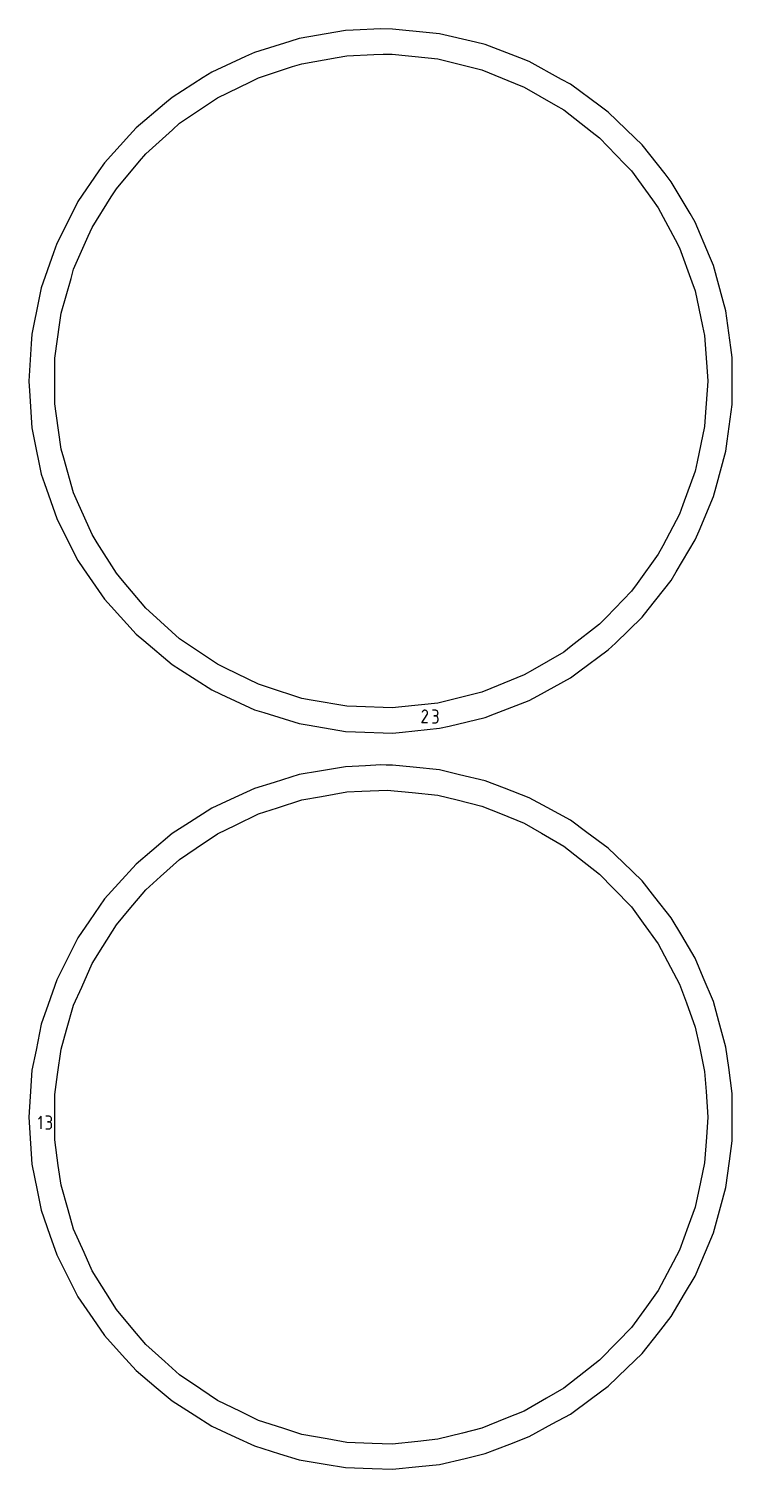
# Model space of a CAD drawing. Extents: x 0 to 800, y 0 to 1000.
# Drawn here: x 152.9 to 222.8, y 79.8 to 223 of the extents above; entities that cross this region are included whole.
import ezdxf

# ---------------------------------------------------------------- set-up
doc = ezdxf.new("R2010")
doc.units = 0

msp = doc.modelspace()

# ---------------------------------------------------------------- linework, layer by layer
at = {"layer": 'annotation', "color": 1}
for p, q in [((191.947247, 153.985344), (192.46424, 154.817636)), ((191.984774, 155.105047), (191.948037, 155.034577)), ((192.013927, 155.146386), (191.984774, 155.105047)), ((192.048904, 155.180895), (192.013927, 155.146386)), ((192.088641, 155.208297), (192.048904, 155.180895)), ((192.132076, 155.228316), (192.088641, 155.208297)), ((192.178142, 155.240675), (192.132076, 155.228316)), ((192.225778, 155.245098), (192.178142, 155.240675)), ((192.273919, 155.241308), (192.225778, 155.245098)), ((192.321502, 155.22903), (192.273919, 155.241308)), ((192.367462, 155.207987), (192.321502, 155.22903)), ((192.408568, 155.178798), (192.367462, 155.207987)), ((192.367462, 155.207987), (192.367462, 155.207987)), ((192.442938, 155.14377), (192.408568, 155.178798)), ((192.470265, 155.103979), (192.442938, 155.14377)), ((192.46424, 154.817636), (192.464858, 154.8184)), ((192.46424, 154.817636), (192.46424, 154.817636)), ((192.464858, 154.8184), (192.465451, 154.819172)), ((192.465451, 154.819172), (192.466022, 154.819956)), ((192.466022, 154.819956), (192.466576, 154.82076)), ((192.466576, 154.82076), (192.467116, 154.82159)), ((192.467116, 154.82159), (192.467646, 154.822452)), ((192.467646, 154.822452), (192.46817, 154.823353)), ((192.46817, 154.823353), (192.468693, 154.8243)), ((192.468693, 154.8243), (192.469217, 154.825299)), ((192.469217, 154.825299), (192.490564, 154.871132)), ((192.469217, 154.825299), (192.469217, 154.825299)), ((192.490243, 155.060497), (192.470265, 155.103979)), ((192.502568, 155.014397), (192.490243, 155.060497)), ((192.490564, 154.871132), (192.503034, 154.918641)), ((192.506933, 154.966754), (192.502568, 155.014397)), ((192.503034, 154.918641), (192.506933, 154.966754)), ((193.259002, 155.243667), (192.979254, 155.243667)), ((193.259002, 154.684171), (193.11893, 154.684171)), ((193.11893, 154.684171), (193.259002, 154.684171)), ((193.309315, 155.239151), (193.259002, 155.243667)), ((193.259002, 154.684171), (193.309315, 154.688688)), ((193.309315, 154.679655), (193.259002, 154.684171)), ((193.259002, 154.684171), (193.259002, 154.684171)), ((193.356658, 155.226136), (193.309315, 155.239151)), ((193.309315, 154.688688), (193.356658, 154.70171)), ((193.356658, 154.666641), (193.309315, 154.679655)), ((193.400243, 155.205424), (193.356658, 155.226136)), ((193.356658, 154.70171), (193.400243, 154.722443)), ((193.400243, 154.645928), (193.356658, 154.666641)), ((193.439284, 155.177814), (193.400243, 155.205424)), ((193.400243, 154.722443), (193.439284, 154.750094)), ((193.439284, 154.618318), (193.400243, 154.645928)), ((193.472992, 155.144106), (193.439284, 155.177814)), ((193.439284, 154.750094), (193.472992, 154.783867)), ((193.472992, 154.584611), (193.439284, 154.618318)), ((193.50058, 155.105102), (193.472992, 155.144106)), ((193.472992, 154.783867), (193.50058, 154.82297)), ((193.52126, 155.061602), (193.50058, 155.105102)), ((193.50058, 154.82297), (193.52126, 154.866608)), ((193.534246, 155.014406), (193.52126, 155.061602)), ((193.52126, 154.866608), (193.534246, 154.913987)), ((193.53875, 154.964314), (193.534246, 155.014406)), ((193.534246, 154.913987), (193.53875, 154.964314)), ((193.53875, 154.964314), (193.53875, 154.964314)), ((192.506743, 153.985344), (191.947247, 153.985344)), ((192.979254, 153.985394), (193.259002, 153.985394)), ((193.259002, 153.985394), (193.309315, 153.989907)), ((193.259002, 153.985394), (193.259002, 153.985394)), ((193.309315, 153.989907), (193.356658, 154.002915)), ((193.356658, 154.002915), (193.400243, 154.023619)), ((193.400243, 154.023619), (193.439284, 154.051221)), ((193.439284, 154.051221), (193.472992, 154.084922)), ((193.50058, 154.545607), (193.472992, 154.584611)), ((193.472992, 154.084922), (193.50058, 154.123923)), ((193.52126, 154.502106), (193.50058, 154.545607)), ((193.50058, 154.123923), (193.52126, 154.167427)), ((193.534246, 154.45491), (193.52126, 154.502106)), ((193.52126, 154.167427), (193.534246, 154.214634)), ((193.53875, 154.404818), (193.534246, 154.45491)), ((193.534246, 154.214634), (193.53875, 154.264747)), ((193.53875, 154.264747), (193.53875, 154.404818)), ((193.53875, 154.404818), (193.53875, 154.404818)), ((154.092679, 114.896292), (153.812615, 114.616149)), ((154.092679, 113.636518), (154.092679, 114.896292)), ((154.844802, 114.894831), (154.565054, 114.894831)), ((154.895116, 114.890315), (154.844802, 114.894831)), ((154.942459, 114.8773), (154.895116, 114.890315)), ((154.986044, 114.856588), (154.942459, 114.8773)), ((155.025085, 114.828978), (154.986044, 114.856588)), ((155.058792, 114.79527), (155.025085, 114.828978)), ((155.08638, 114.756266), (155.058792, 114.79527)), ((155.107061, 114.712766), (155.08638, 114.756266)), ((155.08638, 114.474134), (155.107061, 114.517772)), ((155.120047, 114.66557), (155.107061, 114.712766)), ((155.107061, 114.517772), (155.120047, 114.565151)), ((155.12455, 114.615478), (155.120047, 114.66557)), ((155.120047, 114.565151), (155.12455, 114.615478)), ((155.12455, 114.615478), (155.12455, 114.615478)), ((154.565054, 113.636558), (154.844802, 113.636558)), ((154.844802, 114.335335), (154.704731, 114.335335)), ((154.704731, 114.335335), (154.844802, 114.335335)), ((154.844802, 114.335335), (154.895116, 114.339852)), ((154.895116, 114.330819), (154.844802, 114.335335)), ((154.844802, 114.335335), (154.844802, 114.335335)), ((154.844802, 113.636558), (154.895116, 113.641071)), ((154.844802, 113.636558), (154.844802, 113.636558)), ((154.895116, 114.339852), (154.942459, 114.352874)), ((154.942459, 114.317804), (154.895116, 114.330819)), ((154.895116, 113.641071), (154.942459, 113.654079)), ((154.942459, 114.352874), (154.986044, 114.373607)), ((154.986044, 114.297092), (154.942459, 114.317804)), ((154.942459, 113.654079), (154.986044, 113.674783)), ((154.986044, 114.373607), (155.025085, 114.401257)), ((155.025085, 114.269482), (154.986044, 114.297092)), ((154.986044, 113.674783), (155.025085, 113.702385)), ((155.025085, 114.401257), (155.058792, 114.435031)), ((155.058792, 114.235774), (155.025085, 114.269482)), ((155.025085, 113.702385), (155.058792, 113.736086)), ((155.058792, 114.435031), (155.08638, 114.474134)), ((155.08638, 114.19677), (155.058792, 114.235774)), ((155.058792, 113.736086), (155.08638, 113.775087)), ((155.107061, 114.15327), (155.08638, 114.19677)), ((155.08638, 113.775087), (155.107061, 113.818591)), ((155.120047, 114.106074), (155.107061, 114.15327)), ((155.107061, 113.818591), (155.120047, 113.865798)), ((155.12455, 114.055982), (155.120047, 114.106074)), ((155.120047, 113.865798), (155.12455, 113.915911)), ((155.12455, 113.915911), (155.12455, 114.055982)), ((155.12455, 114.055982), (155.12455, 114.055982))]:
    msp.add_line(p, q, dxfattribs=at)
at = {"layer": 'boundary', "color": 5}
for p, q in [((179.747487, 222.005419), (178.804137, 221.712788)), ((183.383915, 222.618805), (179.747487, 222.005419)), ((184.357855, 222.783088), (183.383915, 222.618805)), ((185.097936, 222.820221), (184.357855, 222.783088)), ((187.861197, 222.958864), (185.097936, 222.820221)), ((189.030745, 222.939319), (187.861197, 222.958864)), ((192.699999, 222.570188), (189.030745, 222.939319)), ((193.682731, 222.471324), (192.699999, 222.570188)), ((197.270084, 221.616422), (193.682731, 222.471324)), ((175.281926, 220.620184), (174.385992, 220.204428)), ((178.804137, 221.712788), (175.281926, 220.620184)), ((198.230881, 221.387455), (197.270084, 221.616422)), ((201.672244, 220.062032), (198.230881, 221.387455)), ((174.385992, 220.204428), (171.040822, 218.652111)), ((202.59394, 219.707046), (201.672244, 220.062032)), ((205.827936, 217.934762), (202.59394, 219.707046)), ((170.208301, 218.120649), (167.099895, 216.136316)), ((171.040822, 218.652111), (170.208301, 218.120649)), ((206.694093, 217.460093), (205.827936, 217.934762)), ((167.099895, 216.136316), (166.345647, 215.498632)), ((209.663038, 215.27257), (206.694093, 217.460093)), ((166.345647, 215.498632), (163.52949, 213.117694)), ((210.458207, 214.686689), (209.663038, 215.27257)), ((213.109059, 212.122968), (210.458207, 214.686689)), ((162.866948, 212.385167), (160.393197, 209.650109)), ((163.52949, 213.117694), (162.866948, 212.385167)), ((213.819033, 211.43633), (213.109059, 212.122968)), ((216.104549, 208.542156), (213.819033, 211.43633)), ((160.393197, 209.650109), (159.834224, 208.835812)), ((159.834224, 208.835812), (157.747171, 205.795447)), ((216.716676, 207.767012), (216.104549, 208.542156)), ((218.596031, 204.594034), (216.716676, 207.767012)), ((157.301703, 204.913909), (155.638446, 201.622488)), ((157.747171, 205.795447), (157.301703, 204.913909)), ((219.099377, 203.744218), (218.596031, 204.594034)), ((220.539047, 200.349056), (219.099377, 203.744218)), ((155.31446, 200.689442), (154.104785, 197.205703)), ((155.638446, 201.622488), (155.31446, 200.689442)), ((220.924632, 199.439734), (220.539047, 200.349056)), ((221.898926, 195.882975), (220.924632, 199.439734)), ((153.908052, 196.237799), (153.173501, 192.623907)), ((154.104785, 197.205703), (153.908052, 196.237799)), ((222.15987, 194.930373), (221.898926, 195.882975)), ((222.651395, 191.275489), (222.15987, 194.930373)), ((153.173501, 192.623907), (153.107526, 191.638416)), ((153.107526, 191.638416), (152.861193, 187.958864)), ((222.783039, 190.296606), (222.651395, 191.275489)), ((222.783039, 186.608818), (222.783039, 190.296606)), ((152.861193, 187.958864), (152.927168, 186.973373)), ((152.927168, 186.973373), (153.173501, 183.29382)), ((222.783039, 185.621122), (222.783039, 186.608818)), ((222.291515, 181.966238), (222.783039, 185.621122)), ((153.173501, 183.29382), (153.370235, 182.325916)), ((153.370235, 182.325916), (154.104785, 178.712024)), ((222.15987, 180.987354), (222.291515, 181.966238)), ((221.185576, 177.430597), (222.15987, 180.987354)), ((154.104785, 178.712024), (154.428771, 177.778978)), ((154.428771, 177.778978), (155.638446, 174.295241)), ((219.484962, 173.082832), (220.924632, 176.477994)), ((220.924632, 176.477994), (221.185576, 177.430597)), ((155.638446, 174.295241), (156.083914, 173.413703)), ((156.083914, 173.413703), (157.747171, 170.122282)), ((217.220022, 169.000532), (219.099377, 172.17351)), ((219.099377, 172.17351), (219.484962, 173.082832)), ((157.747171, 170.122282), (158.306144, 169.307985)), ((158.306144, 169.307985), (160.393197, 166.267619)), ((216.716676, 168.150717), (217.220022, 169.000532)), ((214.43116, 165.256542), (216.716676, 168.150717)), ((160.393197, 166.267619), (161.055739, 165.535092)), ((161.055739, 165.535092), (163.52949, 162.800035)), ((213.819033, 164.481399), (214.43116, 165.256542)), ((211.168182, 161.917676), (213.819033, 164.481399)), ((163.52949, 162.800035), (164.283738, 162.162351)), ((164.283738, 162.162351), (167.099895, 159.781413)), ((210.458207, 161.231037), (211.168182, 161.917676)), ((207.489262, 159.043517), (210.458207, 161.231037)), ((167.099895, 159.781413), (167.932416, 159.249951)), ((167.932416, 159.249951), (171.040822, 157.265618)), ((206.694093, 158.457635), (207.489262, 159.043517)), ((203.460098, 156.685351), (206.694093, 158.457635)), ((171.040822, 157.265618), (171.936755, 156.849862)), ((171.936755, 156.849862), (175.281926, 155.297545)), ((199.152577, 154.88526), (202.59394, 156.210683)), ((202.59394, 156.210683), (203.460098, 156.685351)), ((175.281926, 155.297545), (176.225276, 155.004914)), ((176.225276, 155.004914), (179.747487, 153.91231)), ((198.230881, 154.530274), (199.152577, 154.88526)), ((179.747487, 153.91231), (180.721427, 153.748027)), ((180.721427, 153.748027), (184.357855, 153.134641)), ((190.013477, 153.077273), (193.682731, 153.446404)), ((193.682731, 153.446404), (194.643527, 153.675372)), ((194.643527, 153.675372), (198.230881, 154.530274)), ((184.357855, 153.134641), (185.345003, 153.101637)), ((185.345003, 153.101637), (189.030745, 152.97841)), ((189.030745, 152.97841), (190.013477, 153.077273)), ((181.770286, 149.191166), (179.747487, 148.849964)), ((184.357855, 149.627633), (181.770286, 149.191166)), ((186.324106, 149.726288), (184.357855, 149.627633)), ((187.861197, 149.80341), (186.324106, 149.726288)), ((188.374336, 149.794834), (187.861197, 149.80341)), ((189.030745, 149.783864), (188.374336, 149.794834)), ((191.071804, 149.578532), (189.030745, 149.783864)), ((193.682731, 149.31587), (191.071804, 149.578532)), ((195.678232, 148.840322), (193.682731, 149.31587)), ((175.281926, 147.464729), (172.901606, 146.360148)), ((177.241191, 148.072501), (175.281926, 147.464729)), ((179.747487, 148.849964), (177.241191, 148.072501)), ((198.230881, 148.232), (195.678232, 148.840322)), ((200.145173, 147.494721), (198.230881, 148.232)), ((202.59394, 146.551591), (200.145173, 147.494721)), ((172.901606, 146.360148), (171.040822, 145.496656)), ((204.392882, 145.565741), (202.59394, 146.551591)), ((171.040822, 145.496656), (168.828977, 144.084666)), ((206.694093, 144.304638), (204.392882, 145.565741)), ((168.828977, 144.084666), (167.099895, 142.980861)), ((208.345598, 143.087807), (206.694093, 144.304638)), ((167.099895, 142.980861), (165.096005, 141.286659)), ((210.458207, 141.531234), (208.345598, 143.087807)), ((165.096005, 141.286659), (163.52949, 139.962239)), ((211.93277, 140.105139), (210.458207, 141.531234)), ((163.52949, 139.962239), (161.769246, 138.016057)), ((213.819033, 138.280875), (211.93277, 140.105139)), ((161.769246, 138.016057), (160.393197, 136.494655)), ((215.090374, 136.670962), (213.819033, 138.280875)), ((160.393197, 136.494655), (158.908115, 134.331225)), ((216.716676, 134.611557), (215.090374, 136.670962)), ((217.762086, 132.846557), (216.716676, 134.611557)), ((158.908115, 134.331225), (157.747171, 132.639992)), ((157.747171, 132.639992), (156.563649, 130.297919)), ((219.099377, 130.588764), (217.762086, 132.846557)), ((156.563649, 130.297919), (155.638446, 128.467033)), ((219.900207, 128.700171), (219.099377, 130.588764)), ((155.638446, 128.467033), (154.777679, 125.988113)), ((220.924632, 126.284279), (219.900207, 128.700171)), ((154.777679, 125.988113), (154.104785, 124.050249)), ((221.466593, 124.305797), (220.924632, 126.284279)), ((154.104785, 124.050249), (153.582102, 121.478715)), ((222.15987, 121.774918), (221.466593, 124.305797)), ((222.433286, 119.741853), (222.15987, 121.774918)), ((153.582102, 121.478715), (153.173501, 119.468452)), ((153.173501, 119.468452), (152.998218, 116.850197)), ((222.783039, 117.141151), (222.433286, 119.741853)), ((152.998218, 116.850197), (152.861193, 114.803409)), ((222.783039, 115.089782), (222.783039, 117.141151)), ((152.861193, 114.803409), (153.036476, 112.185153)), ((222.783039, 112.465667), (222.783039, 115.089782)), ((153.036476, 112.185153), (153.173501, 110.138366)), ((222.509624, 110.432602), (222.783039, 112.465667)), ((222.15987, 107.8319), (222.509624, 110.432602)), ((153.173501, 110.138366), (153.696184, 107.566832)), ((153.696184, 107.566832), (154.104785, 105.556569)), ((221.617909, 105.853418), (222.15987, 107.8319)), ((154.104785, 105.556569), (154.965552, 103.07765)), ((220.924632, 103.322539), (221.617909, 105.853418)), ((154.965552, 103.07765), (155.638446, 101.139786)), ((220.123801, 101.433947), (220.924632, 103.322539)), ((155.638446, 101.139786), (156.821968, 98.797713)), ((219.099377, 99.018056), (220.123801, 101.433947)), ((156.821968, 98.797713), (157.747171, 96.966827)), ((218.053967, 97.253055), (219.099377, 99.018056)), ((157.747171, 96.966827), (159.232254, 94.803398)), ((216.716676, 94.995262), (218.053967, 97.253055)), ((159.232254, 94.803398), (160.393197, 93.112165)), ((215.445335, 93.385349), (216.716676, 94.995262)), ((160.393197, 93.112165), (162.153442, 91.165983)), ((213.819033, 91.325944), (215.445335, 93.385349)), ((162.153442, 91.165983), (163.52949, 89.64458)), ((212.344471, 89.899848), (213.819033, 91.325944)), ((163.52949, 89.64458), (165.53338, 87.950379)), ((210.458207, 88.075582), (212.344471, 89.899848)), ((165.53338, 87.950379), (167.099895, 86.625958)), ((208.806702, 86.858752), (210.458207, 88.075582)), ((167.099895, 86.625958), (169.31174, 85.213968)), ((206.694093, 85.302181), (208.806702, 86.858752)), ((169.31174, 85.213968), (171.040822, 84.110163)), ((204.895151, 84.31633), (206.694093, 85.302181)), ((171.040822, 84.110163), (173.421141, 83.005582)), ((200.679648, 82.317949), (202.59394, 83.055228)), ((202.59394, 83.055228), (204.895151, 84.31633)), ((173.421141, 83.005582), (175.281926, 82.14209)), ((175.281926, 82.14209), (177.788222, 81.364627)), ((198.230881, 81.374819), (200.679648, 82.317949)), ((177.788222, 81.364627), (179.747487, 80.756855)), ((179.747487, 80.756855), (182.335056, 80.320388)), ((182.335056, 80.320388), (184.357855, 79.979186)), ((191.641672, 80.085617), (193.682731, 80.29095)), ((193.682731, 80.29095), (196.23538, 80.899271)), ((196.23538, 80.899271), (198.230881, 81.374819)), ((184.357855, 79.979186), (186.980514, 79.891501)), ((186.980514, 79.891501), (189.030745, 79.822955)), ((189.030745, 79.822955), (191.641672, 80.085617))]:
    msp.add_line(p, q, dxfattribs=at)
at = {"layer": 'hole', "color": 5}
for p, q in [((187.143543, 220.421252), (188.10081, 220.45468)), ((188.10081, 220.45468), (188.995459, 220.439066)), ((188.995459, 220.439066), (192.552182, 220.065237)), ((175.686474, 218.092337), (179.087791, 219.197485)), ((179.087791, 219.197485), (179.998762, 219.493475)), ((179.998762, 219.493475), (183.520732, 220.114497)), ((183.520732, 220.114497), (184.464018, 220.280824)), ((184.464018, 220.280824), (187.143543, 220.421252)), ((192.552182, 220.065237), (193.504775, 219.965115)), ((193.504775, 219.965115), (196.974874, 219.099922)), ((196.974874, 219.099922), (197.904266, 218.868198)), ((171.611195, 216.104689), (174.825571, 217.672447)), ((174.825571, 217.672447), (175.686474, 218.092337)), ((197.904266, 218.868198), (201.220191, 217.528485)), ((201.220191, 217.528485), (202.108291, 217.169671)), ((202.108291, 217.169671), (205.205475, 215.381507)), ((167.852191, 213.569212), (170.817105, 215.56907)), ((170.817105, 215.56907), (171.611195, 216.104689)), ((205.205475, 215.381507), (206.03499, 214.902585)), ((206.03499, 214.902585), (208.853162, 212.700778)), ((167.14038, 212.92829), (167.852191, 213.569212)), ((164.482669, 210.53526), (167.14038, 212.92829)), ((208.853162, 212.700778), (209.60795, 212.111071)), ((209.60795, 212.111071), (212.092291, 209.538475)), ((163.866972, 209.80151), (164.482669, 210.53526)), ((161.568126, 207.061885), (163.866972, 209.80151)), ((212.092291, 209.538475), (212.757669, 208.84946)), ((212.757669, 208.84946), (214.859767, 205.956152)), ((159.165399, 203.21669), (161.06055, 206.249587)), ((161.06055, 206.249587), (161.568126, 207.061885)), ((214.859767, 205.956152), (215.422769, 205.18124)), ((215.422769, 205.18124), (217.101734, 202.02353)), ((157.321183, 199.074519), (158.775808, 202.341657)), ((158.775808, 202.341657), (159.165399, 203.21669)), ((217.101734, 202.02353), (217.551409, 201.177804)), ((217.551409, 201.177804), (218.774595, 197.817156)), ((157.057169, 198.15378), (157.321183, 199.074519)), ((156.071414, 194.715993), (157.057169, 198.15378)), ((218.774595, 197.817156), (219.102199, 196.917077)), ((219.102199, 196.917077), (219.845774, 193.418901)), ((155.938101, 193.767472), (156.071414, 194.715993)), ((155.440348, 190.225949), (155.938101, 193.767472)), ((219.845774, 193.418901), (220.044925, 192.481989)), ((220.044925, 192.481989), (220.294387, 188.914374)), ((155.440348, 189.268106), (155.440348, 190.225949)), ((155.440348, 185.691779), (155.440348, 189.268106)), ((220.3612, 187.958864), (220.111738, 184.391248)), ((220.294387, 188.914374), (220.3612, 187.958864)), ((155.57366, 184.743257), (155.440348, 185.691779)), ((156.071414, 181.201734), (155.57366, 184.743257)), ((220.044925, 183.435738), (219.30135, 179.937562)), ((220.111738, 184.391248), (220.044925, 183.435738)), ((156.335427, 180.280996), (156.071414, 181.201734)), ((157.321183, 176.84321), (156.335427, 180.280996)), ((219.102199, 179.00065), (217.879013, 175.640002)), ((219.30135, 179.937562), (219.102199, 179.00065)), ((157.710773, 175.968176), (157.321183, 176.84321)), ((159.165399, 172.701038), (157.710773, 175.968176)), ((217.551409, 174.739924), (215.872444, 171.582214)), ((217.879013, 175.640002), (217.551409, 174.739924)), ((159.672975, 171.888741), (159.165399, 172.701038)), ((161.568126, 168.855843), (159.672975, 171.888741)), ((215.422769, 170.736489), (213.320671, 167.84318)), ((215.872444, 171.582214), (215.422769, 170.736489)), ((162.183823, 168.122092), (161.568126, 168.855843)), ((164.482669, 165.382469), (162.183823, 168.122092)), ((213.320671, 167.84318), (212.757669, 167.068269)), ((212.757669, 167.068269), (210.273328, 164.495673)), ((165.19448, 164.741546), (164.482669, 165.382469)), ((167.852191, 162.348517), (165.19448, 164.741546)), ((209.60795, 163.806658), (206.789778, 161.604851)), ((210.273328, 164.495673), (209.60795, 163.806658)), ((168.646281, 161.812897), (167.852191, 162.348517)), ((171.611195, 159.81304), (168.646281, 161.812897)), ((206.03499, 161.015143), (202.937806, 159.22698)), ((206.789778, 161.604851), (206.03499, 161.015143)), ((172.472097, 159.393149), (171.611195, 159.81304)), ((175.686474, 157.825392), (172.472097, 159.393149)), ((202.937806, 159.22698), (202.108291, 158.748058)), ((176.597445, 157.529401), (175.686474, 157.825392)), ((179.998762, 156.424254), (176.597445, 157.529401)), ((202.108291, 158.748058), (198.792367, 157.408344)), ((180.942047, 156.257926), (179.998762, 156.424254)), ((184.464018, 155.636905), (180.942047, 156.257926)), ((194.434168, 156.184337), (193.504775, 155.952613)), ((197.904266, 157.04953), (194.434168, 156.184337)), ((198.792367, 157.408344), (197.904266, 157.04953)), ((185.421285, 155.603476), (184.464018, 155.636905)), ((188.995459, 155.478663), (185.421285, 155.603476)), ((189.948052, 155.578785), (188.995459, 155.478663)), ((193.504775, 155.952613), (189.948052, 155.578785)), ((177.57849, 145.551632), (179.998762, 146.33802)), ((179.998762, 146.33802), (181.957893, 146.68347)), ((181.957893, 146.68347), (184.464018, 147.125369)), ((184.464018, 147.125369), (185.95453, 147.203484)), ((185.95453, 147.203484), (188.497801, 147.292297)), ((188.497801, 147.292297), (190.973922, 147.075665)), ((190.973922, 147.075665), (193.504775, 146.809661)), ((193.504775, 146.809661), (195.435052, 146.328388)), ((195.435052, 146.328388), (197.904266, 145.712744)), ((173.399224, 143.821315), (175.686474, 144.936883)), ((175.686474, 144.936883), (177.57849, 145.551632)), ((197.904266, 145.712744), (199.748782, 144.967515)), ((199.748782, 144.967515), (202.108291, 144.014216)), ((171.611195, 142.949234), (173.399224, 143.821315)), ((202.108291, 144.014216), (203.83113, 143.019532)), ((169.501454, 141.526198), (171.611195, 142.949234)), ((203.83113, 143.019532), (206.03499, 141.747131)), ((206.03499, 141.747131), (207.602626, 140.522353)), ((165.961047, 138.710952), (167.852191, 140.413757)), ((167.852191, 140.413757), (169.501454, 141.526198)), ((207.602626, 140.522353), (209.60795, 138.955616)), ((209.60795, 138.955616), (210.989889, 137.524584)), ((164.482669, 137.379805), (165.961047, 138.710952)), ((210.989889, 137.524584), (212.757669, 135.694006)), ((162.846882, 135.430373), (164.482669, 137.379805)), ((161.568126, 133.90643), (162.846882, 135.430373)), ((212.757669, 135.694006), (213.926982, 134.084574)), ((160.219595, 131.748315), (161.568126, 133.90643)), ((213.926982, 134.084574), (215.422769, 132.025785)), ((159.165399, 130.061236), (160.219595, 131.748315)), ((215.422769, 132.025785), (216.35671, 130.269278)), ((216.35671, 130.269278), (217.551409, 128.022349)), ((158.130333, 127.736442), (159.165399, 130.061236)), ((157.321183, 125.919064), (158.130333, 127.736442)), ((217.551409, 128.022349), (218.231818, 126.152955)), ((218.231818, 126.152955), (219.102199, 123.761622)), ((156.61975, 123.472842), (157.321183, 125.919064)), ((156.071414, 121.560539), (156.61975, 123.472842)), ((219.102199, 123.761622), (219.51582, 121.815727)), ((219.51582, 121.815727), (220.044925, 119.326534)), ((155.717228, 119.040501), (156.071414, 121.560539)), ((155.440348, 117.070494), (155.717228, 119.040501)), ((220.044925, 119.326534), (220.183691, 117.342013)), ((155.440348, 114.525691), (155.440348, 117.070494)), ((220.183691, 117.342013), (220.3612, 114.803409)), ((155.440348, 112.536324), (155.440348, 114.525691)), ((220.3612, 114.803409), (220.222435, 112.818888)), ((155.794533, 110.016286), (155.440348, 112.536324)), ((220.222435, 112.818888), (220.044925, 110.280283)), ((220.044925, 110.280283), (219.631304, 108.334388)), ((156.071414, 108.046279), (155.794533, 110.016286)), ((156.772847, 105.600058), (156.071414, 108.046279)), ((219.631304, 108.334388), (219.102199, 105.845195)), ((157.321183, 103.687755), (156.772847, 105.600058)), ((219.102199, 105.845195), (218.42179, 103.975802)), ((158.356249, 101.362961), (157.321183, 103.687755)), ((218.42179, 103.975802), (217.551409, 101.584469)), ((159.165399, 99.545584), (158.356249, 101.362961)), ((217.551409, 101.584469), (216.617468, 99.827962)), ((160.513929, 97.387467), (159.165399, 99.545584)), ((216.617468, 99.827962), (215.422769, 97.581034)), ((161.568126, 95.700388), (160.513929, 97.387467)), ((215.422769, 97.581034), (214.253456, 95.971602)), ((214.253456, 95.971602), (212.757669, 93.912814)), ((163.203913, 93.750957), (161.568126, 95.700388)), ((164.482669, 92.227014), (163.203913, 93.750957)), ((212.757669, 93.912814), (211.37573, 92.481782)), ((166.373813, 90.524208), (164.482669, 92.227014)), ((211.37573, 92.481782), (209.60795, 90.651203)), ((167.852191, 89.193062), (166.373813, 90.524208)), ((209.60795, 90.651203), (208.040314, 89.426426)), ((169.961932, 87.770025), (167.852191, 89.193062)), ((208.040314, 89.426426), (206.03499, 87.859689)), ((171.611195, 86.657585), (169.961932, 87.770025)), ((206.03499, 87.859689), (204.312151, 86.865005)), ((173.898445, 85.542017), (171.611195, 86.657585)), ((204.312151, 86.865005), (202.108291, 85.592603)), ((175.686474, 84.669937), (173.898445, 85.542017)), ((178.106746, 83.883548), (175.686474, 84.669937)), ((200.263775, 84.847374), (197.904266, 83.894076)), ((202.108291, 85.592603), (200.263775, 84.847374)), ((179.998762, 83.268799), (178.106746, 83.883548)), ((182.504887, 82.826899), (179.998762, 83.268799)), ((195.97399, 83.412803), (193.504775, 82.797159)), ((197.904266, 83.894076), (195.97399, 83.412803)), ((184.464018, 82.48145), (182.504887, 82.826899)), ((187.007289, 82.392637), (184.464018, 82.48145)), ((188.995459, 82.323208), (187.007289, 82.392637)), ((191.526313, 82.589213), (188.995459, 82.323208)), ((193.504775, 82.797159), (191.526313, 82.589213))]:
    msp.add_line(p, q, dxfattribs=at)

doc.saveas('drawing.dxf')
